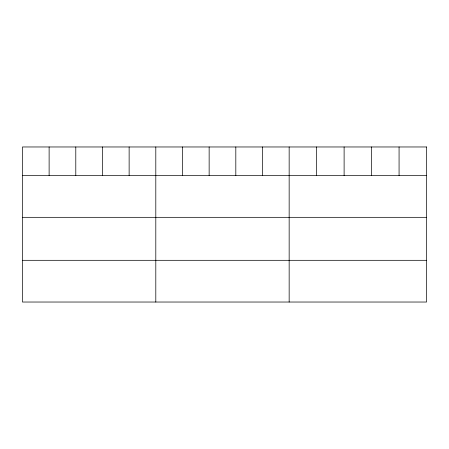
<?xml version="1.0" encoding="UTF-8"?>
<svg xmlns="http://www.w3.org/2000/svg" width="449" height="449" viewBox="0 0 449 449"><rect width="100%" height="100%" fill="white"/><g stroke="black" fill="none" stroke-linecap="round" stroke-linejoin="round"><path stroke-width="0.67" d="M22.45 175.61L426.55 175.61M22.45 217.327L426.55 217.327M22.45 260.313L426.55 260.313M399.071 146.969L399.071 175.61M371.592 146.969L371.592 175.61M344.114 146.969L344.114 175.61M316.635 146.969L316.635 175.61M289.156 146.969L289.156 302.031M262.485 146.969L262.485 175.61M235.815 146.969L235.815 175.61M209.144 146.969L209.144 175.61M182.474 146.969L182.474 175.61M155.803 146.969L155.803 302.031M129.132 146.969L129.132 175.61M102.462 146.969L102.462 175.61M75.791 146.969L75.791 175.61M49.121 146.969L49.121 175.61M426.55 146.969L22.45 146.969L22.45 302.031L426.55 302.031L426.55 146.969"/></g></svg>
